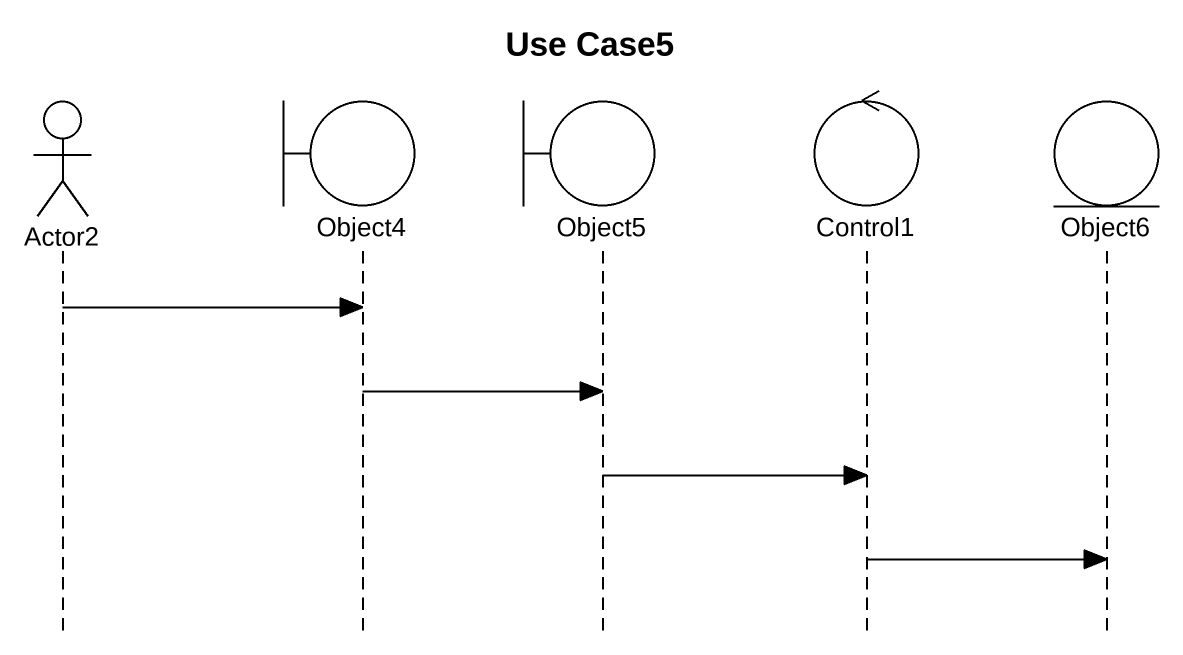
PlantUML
@startuml
title Use Case5
hide footbox
actor Actor2
boundary Object4
boundary Object5
control Control1
entity Object6

Actor2 -> Object4
Object4 -> Object5
Object5 -> Control1
Control1 -> Object6
@enduml
